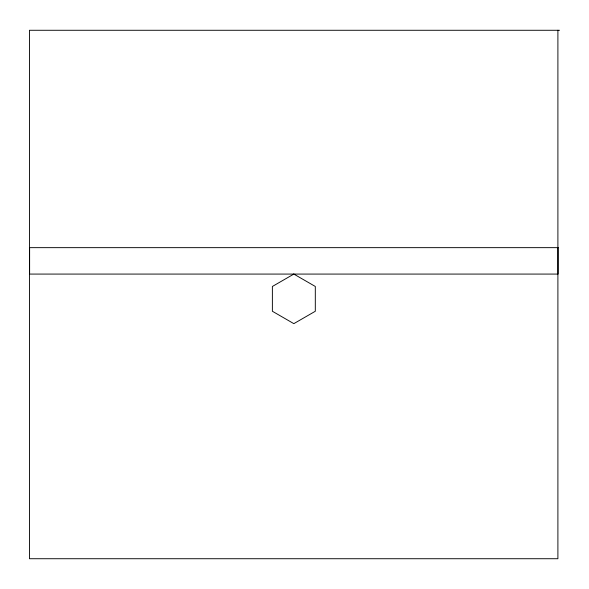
<?xml version="1.0" encoding="UTF-8"?>
<svg xmlns="http://www.w3.org/2000/svg" width="589" height="589" viewBox="0 0 589 589"><rect width="100%" height="100%" fill="white"/><g stroke="black" fill="none" stroke-linecap="round" stroke-linejoin="round"><path stroke-width="0.88" d="M559.55 30.275L29.45 30.275L29.45 558.725L557.901 558.725L557.901 30.275M293.837 274.076L272.376 286.468L272.376 311.257L293.837 323.648L315.306 311.257L315.306 286.468L293.837 274.076M558.063 247.652L29.619 247.652L29.619 274.076L558.063 274.076L558.063 247.652"/></g></svg>
